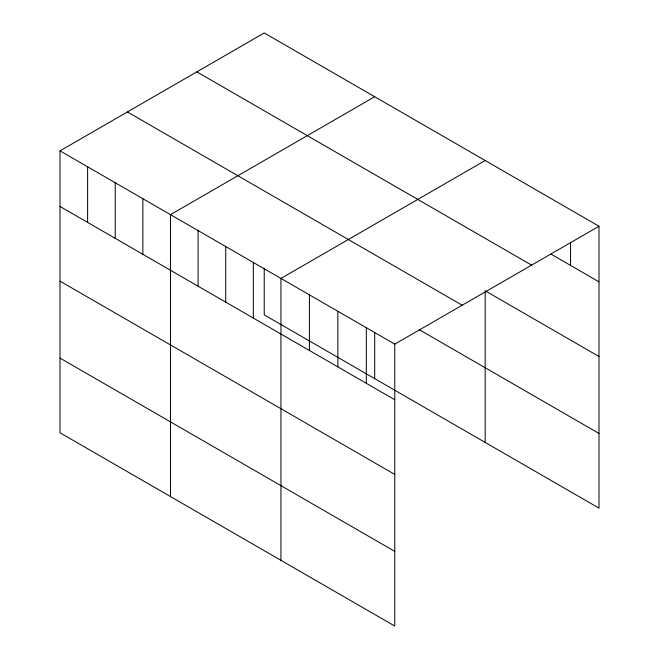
<?xml version="1.0" encoding="UTF-8"?>
<svg xmlns="http://www.w3.org/2000/svg" width="659" height="659" viewBox="0 0 659 659"><rect width="100%" height="100%" fill="white"/><g stroke="black" fill="none" stroke-linecap="round" stroke-linejoin="round"><path stroke-width="0.99" d="M60.002 150.862L394.774 344.138L394.774 626.05L60.002 432.765L60.002 150.862L264.226 32.95L598.998 226.235L598.998 508.138L264.226 314.862L264.226 268.056M374.699 96.733L170.475 214.645L170.475 496.548M485.181 160.516L280.948 278.428L280.948 560.331M394.774 344.138L598.998 226.235M550.982 254.11L598.998 281.838M196.835 71.864L531.607 265.14M485.181 290.8L598.998 356.519M127.393 111.948L462.165 305.232M419.248 329.681L598.998 433.457M60.002 206.465L394.774 399.749M60.002 281.146L394.774 474.431M60.002 358.092L394.774 551.369M570.546 242.158L570.546 265.412M485.181 291.83L485.181 442.428M374.699 332.836L374.699 378.645M366.322 327.712L366.322 383.316M337.861 311.287L337.861 366.89M309.409 294.853L309.409 350.464M253.328 262.48L253.328 318.083M225.716 246.532L225.716 302.143M198.095 230.584L198.095 286.195M142.855 198.697L142.855 254.3M115.234 182.749L115.234 238.36M87.614 166.809L87.614 222.412"/></g></svg>
